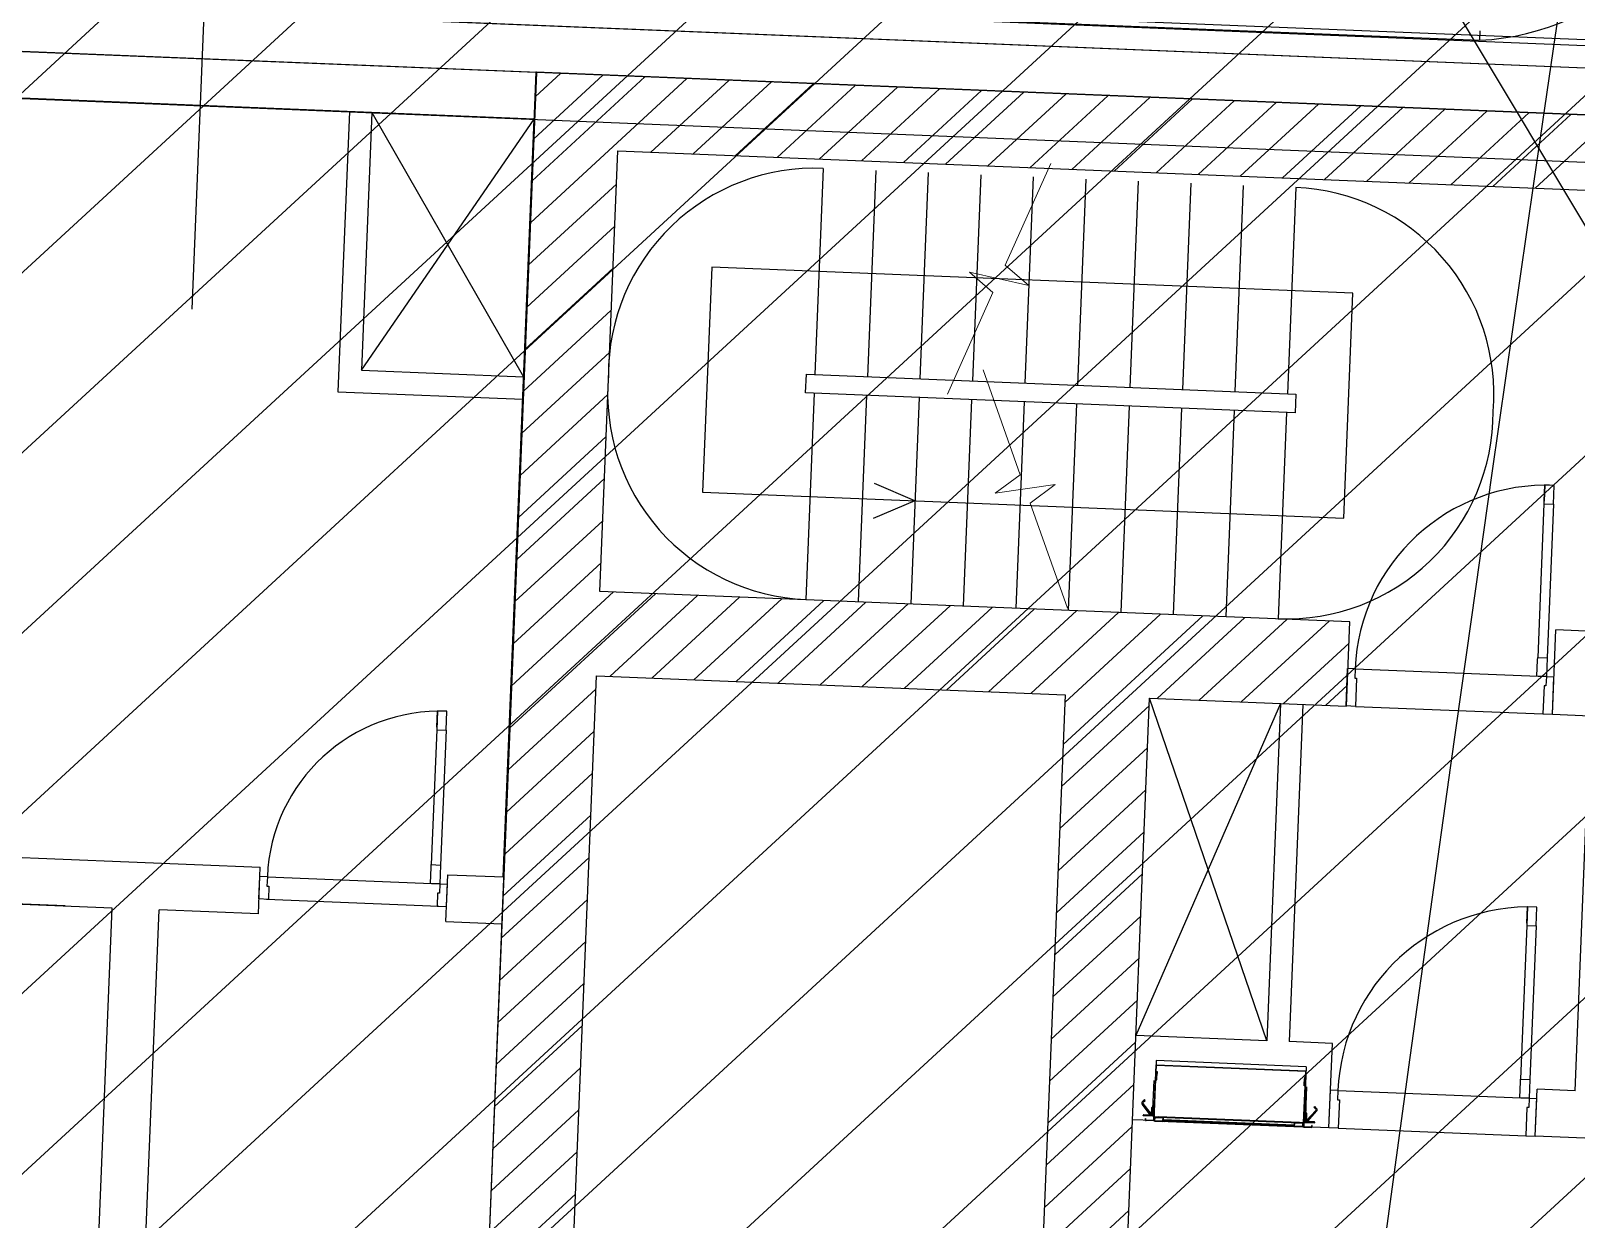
# Model space of a CAD drawing. Extents: x -678889171 to 586587, y -792238163 to 335485.
# Drawn here: x -678772655 to -678764422, y -791964873 to -791958539 of the extents above; entities that cross this region are included whole.
import ezdxf
from ezdxf.enums import TextEntityAlignment as Align

# ---------------------------------------------------------------- set-up
doc = ezdxf.new("R2010")
doc.units = 0
doc.header["$MEASUREMENT"] = 0
for name, color, linetype in [('A-FLOR-PATT', 252, 'Continuous'), ('A-SITE-PATT', 252, 'Continuous'), ('A-WALL', 252, 'Continuous')]:
    doc.layers.add(name, color=color, linetype=linetype)
doc.layers.add('BASEMENT3 LAYOUT$0$HATCH2', color=252, linetype='Continuous', lineweight=15)
doc.layers.add('Ground floor Towers$0$04-Ground Floor$0$CORETYP  XREF$0$A-FLOR-MRKN', color=252, linetype='Continuous', lineweight=20)
doc.styles.add('Ground floor Towers$0$$Bas01-Rname$0$EN-SC', font='swissc.ttf')
doc.styles.add('Ground floor Towers$0$$Bas01-Rname$0$EN-SCL', font='swisscl.ttf')
doc.styles.add('Ground floor Towers$0$04-Ground Floor$0$V2-lower ground$0$LEVEL  FOR LICENSE LOWER GR$0$$LG- LEVEL$0$AR-SR', font='sarb.shx')

# ---------------------------------------------------------------- blocks, each defined once
blk = doc.blocks.new('A$C61C61320')
at = {"layer": 'BASEMENT3 LAYOUT$0$HATCH2'}
h = blk.add_hatch(dxfattribs=at)
h.set_pattern_fill('JIS_WOOD', color=256, scale=1000, style=0)
h.set_pattern_definition([(45, (-845211.5632561638, -471074.8112416068), (-499.9999991609842, 499.9999991609843), [])])
edge = h.paths.add_edge_path()
edge.add_line((-87728.88771757309, -14436.92520058164), (11085.99286301623, -14077.61977391216))
edge.add_line((11085.9928630162, -14077.61977391216), (11086.00013759563, -61296.12011963065))
edge.add_line((11086.00013759569, -61296.12011963065), (-23868.16462742418, -60220.57708285929))
edge.add_line((-23868.16462742421, -60220.57708285929), (-23388.15647815715, -47455.2645226442))
edge.add_arc((-38984.06513334403, -44366.02445463254), 15898.9235792472, 348.7958745272753, 525.9866040010601)
edge.add_line((-54409.82303213701, -40516.12001080933), (-55179.78612954497, -49076.3717473704))
edge.add_line((-55179.78612954495, -49076.3717473704), (-87616.00626249687, -47227.09333388295))
edge.add_line((-87616.00626249681, -47227.09333388295), (-87728.88771757303, -14436.92520058164))
blk = doc.blocks.new('Ground floor Towers$0$04-Ground Floor$0$CORETYP  XREF$0$Cores plan typical.rev1$0$$DD-06-LEVEL  (01)$0$A-STRS-01-2950$0$WATG_BREAKLINE1')
at = {"layer": 'Ground floor Towers$0$04-Ground Floor$0$CORETYP  XREF$0$A-FLOR-MRKN'}
for p, q in [((0.02321191727213545, 0.05802979318033152), (0.1968503937007924, 0.4921259842519703)), ((-0.02321191727212124, -0.05802979318032797), (-0.1253443532695115, 0.0232119172721319)), ((-0.1253443532695115, 0.0232119172721319), (0.1253443532695115, -0.0232119172721319)), ((0.1253443532695115, -0.0232119172721319), (0.02321191727213545, 0.05802979318033152)), ((-0.1968503937007782, -0.4921259842519667), (-0.02321191727212124, -0.05802979318032797))]:
    blk.add_line(p, q, dxfattribs=at)
blk = doc.blocks.new('GR')
at = {"layer": 'A-FLOR-PATT'}
for p, q in [((49525, 196905), (245.3918416806846, 272191.5239476775)), ((23105, 225220), (23105, 268485)), ((106690.0000000001, 226955.0000000001), (-2250.000000000029, 226955)), ((25601.49398108341, 226926.1981372059), (31101.49398108347, 226926.198137206)), ((27201.49398108328, 226930.7994568789, -5.047937143994125e-08), (29901.49398108325, 226930.7994568789, -5.047937143994125e-08)), ((29901.49398108325, 226930.7994568789, -5.047937143994125e-08), (29901.49398108328, 226980.7994568789, -5.047937143994125e-08)), ((55580, 226805), (4670, 226805)), ((54319.33480194781, 226805.3815140488), (11635.9341053524, 226805.8043177102)), ((23105.59195187064, 226806.1981372059), (38466.09453872801, 226806.1981372061)), ((53890, 226555), (4670, 226555)), ((13425.81445307521, 226556.0294176178), (24883.51139609102, 226556.1981372058)), ((24886.09748833731, 226556.1981268652, -6.574195595121094e-08), (24882.80904500146, 226556.1981268634, -6.574195595121094e-08)), ((35336.09748644551, 226554.6647562817), (24883.51140202032, 226556.1981372059)), ((24883.51140202032, 226556.1981372059), (24886.09748806874, 219100.5705418832)), ((35336.09748644769, 226554.6647562817, -6.574195595121094e-08), (24886.09748806944, 226554.6647503249, -6.574195595121094e-08)), ((24886.09748806944, 226554.6647503249, -6.574195595121094e-08), (24886.09748806874, 219100.5705418832, -6.574195595121094e-08)), ((24886.09748806944, 226426.0707459243, -6.574195595121094e-08), (25014.69149254379, 226554.6647503986, -6.574195595121094e-08)), ((24886.09748806944, 226201.5643428976, -6.574195595121094e-08), (25239.19789569848, 226554.6647505267, -6.574195595121094e-08)), ((24886.09748806967, 225977.0579398712, -6.574195595121094e-08), (25463.70429885318, 226554.6647506547, -6.574195595121094e-08)), ((24886.09748806944, 225752.5515368443, -6.574195595121094e-08), (25688.21070200787, 226554.6647507828, -6.574195595121094e-08)), ((25512.7171103179, 226154.6647560662, -6.574195595121094e-08), (25912.7171051621, 226554.6647509104, -6.574195595121094e-08)), ((25737.22351323487, 226154.664755956, -6.574195595121094e-08), (26137.22350831702, 226554.6647510382, -6.574195595121094e-08)), ((25961.72991615138, 226154.6647558459, -6.574195595121094e-08), (26361.72991147195, 226554.6647511665, -6.574195595121094e-08)), ((26186.23631906835, 226154.6647557362, -6.574195595121094e-08), (26586.23631462641, 226554.6647512943, -6.574195595121094e-08)), ((26410.74272198509, 226154.6647556263, -6.574195595121094e-08), (26810.74271778134, 226554.6647514226, -6.574195595121094e-08)), ((26635.24912490183, 226154.6647555165, -6.574195595121094e-08), (27035.24912093603, 226554.6647515506, -6.574195595121094e-08)), ((26859.75552781881, 226154.6647554063, -6.574195595121094e-08), (27259.75552409049, 226554.664751678, -6.574195595121094e-08)), ((27084.26193073532, 226154.6647552962, -6.574195595121094e-08), (27484.26192724542, 226554.6647518063, -6.574195595121094e-08)), ((27308.76833365206, 226154.6647551863, -6.574195595121094e-08), (27708.76833040011, 226554.6647519344, -6.574195595121094e-08)), ((27533.27473656903, 226154.6647550766, -6.574195595121094e-08), (27933.27473355457, 226554.6647520622, -6.574195595121094e-08)), ((27757.78113948577, 226154.6647549667, -6.574195595121094e-08), (28157.7811367095, 226554.6647521905, -6.574195595121094e-08)), ((27982.28754240251, 226154.6647548564, -6.574195595121094e-08), (28382.28753986442, 226554.6647523183, -6.574195595121094e-08)), ((28206.79394531925, 226154.6647547465, -6.574195595121094e-08), (28606.79394301865, 226554.6647524459, -6.574195595121094e-08)), ((28431.30034823576, 226154.6647546364, -6.574195595121094e-08), (28831.30034617358, 226554.6647525742, -6.574195595121094e-08)), ((28655.8067511525, 226154.6647545265, -6.574195595121094e-08), (29055.80674932827, 226554.6647527022, -6.574195595121094e-08)), ((28880.31315406947, 226154.6647544168, -6.574195595121094e-08), (29280.31315248297, 226554.6647528303, -6.574195595121094e-08)), ((29104.81955698645, 226154.6647543067, -6.574195595121094e-08), (29504.81955563789, 226554.6647529581, -6.574195595121094e-08)), ((29329.32595990319, 226154.6647541968, -6.574195595121094e-08), (29729.32595879212, 226554.6647530857, -6.574195595121094e-08)), ((29553.83236281993, 226154.6647540869, -6.574195595121094e-08), (29953.83236194681, 226554.6647532138, -6.574195595121094e-08)), ((29778.3387657369, 226154.6647539772, -6.574195595121094e-08), (30178.33876510174, 226554.664753342, -6.574195595121094e-08)), ((30002.84516865364, 226154.6647538673, -6.574195595121094e-08), (30402.8451682562, 226554.6647534699, -6.574195595121094e-08)), ((30227.35157157038, 226154.664753757, -6.574195595121094e-08), (30627.35157141136, 226554.6647535979, -6.574195595121094e-08)), ((-2249.999999999971, 226305), (106689.9999999999, 226305)), ((24883.51139609102, 226306.1981371787), (14960.93145650823, 226306.0520228586)), ((23898.44587854622, 226306.1981372058), (23898.44587854622, 224811.5220638337)), ((24018.44587854622, 226306.1981372058), (24018.44587854622, 224931.5220638337)), ((24018.44587854622, 224931.5220638337), (24883.51139609102, 226306.1981372058)), ((24018.44587854622, 226306.1981372058), (24883.51139609102, 224931.5220638337)), ((24883.51139609102, 222263.0453973034), (24883.51139609102, 226306.1981371787)), ((25336.09748806944, 223804.6647634286, -6.574195595121094e-08), (25336.09748806944, 226154.6647561522, -6.574195595121094e-08)), ((25336.09748806944, 226154.6647561522, -6.574195595121094e-08), (30636.09748806944, 226154.6647535566, -6.574195595121094e-08)), ((25336.09748806944, 223804.6647656763), (25336.09748806944, 226154.6647561522)), ((25336.09748806944, 226154.6647561522), (30636.09748806944, 226154.6647560826)), ((24886.09748806944, 225528.0451338177, -6.574195595121094e-08), (25336.09748806967, 225978.0451338179, -6.574195595121094e-08)), ((24886.09748806944, 225303.5387307906, -6.574195595121094e-08), (25336.09748806967, 225753.5387307908, -6.574195595121094e-08)), ((24886.09748806944, 225079.032327764, -6.574195595121094e-08), (25336.09748806967, 225529.0323277642, -6.574195595121094e-08)), ((29280.79579583806, 225556.1981255185), (25861.01139609107, 225556.198125519)), ((25861.01139609107, 225556.198125519), (25861.01139609107, 224356.1981275133)), ((29280.79579583809, 224356.198127513), (29280.79579583806, 225556.1981255185)), ((24886.09748806967, 224854.5259247376, -6.574195595121094e-08), (25336.09748806967, 225304.5259247376, -6.574195595121094e-08)), ((24886.09748806921, 224630.0195217105, -6.574195595121094e-08), (25336.09748806967, 225080.0195217109, -6.574195595121094e-08)), ((26388.51139609099, 224906.1981275133), (26388.51139609088, 225006.1981275133)), ((26388.51139609088, 225006.1981275133), (28998.51139609129, 225006.1981275128)), ((28998.51139609129, 225006.1981275128), (28998.51139609094, 224906.1981275127)), ((24018.44587854622, 224931.5220638337), (24883.51139609102, 224931.5220638337)), ((24886.09748806944, 224405.5131186841, -6.574195595121094e-08), (25336.09748806967, 224855.5131186843, -6.574195595121094e-08)), ((28998.51139609094, 224906.1981275127), (26388.51139609099, 224906.1981275133)), ((23898.44587854622, 224811.5220638337), (24883.51139609102, 224811.5220638337)), ((24886.09748806944, 224181.006715657, -6.574195595121094e-08), (25336.09748806944, 224631.006715657, -6.574195595121094e-08)), ((30393.51139609125, 224576.1981327062), (30343.51139609126, 224576.1981327062)), ((30343.51139609126, 224576.1981327062), (30343.51139609126, 224489.1981327062)), ((30343.51139609126, 224489.1981327062), (30343.51139609126, 224576.1981327062)), ((30343.51139609126, 224576.1981327062), (30343.51139609126, 224476.1981327062)), ((30393.51139609125, 224476.1981327062), (30393.51139609125, 224576.1981327062)), ((30343.51139609126, 224476.1981327062), (30393.51139609125, 224476.1981327062)), ((30343.51139609125, 224476.1981327062), (30343.51139609126, 223656.1981327064)), ((30393.51139609123, 224476.1981327062), (30393.51139609125, 223656.1981327064)), ((24886.09748806944, 223956.5003126303, -6.574195595121094e-08), (25336.09748806967, 224406.5003126306, -6.574195595121094e-08)), ((26993.51139609073, 224356.198127513), (26775.42512002651, 224438.8240244922)), ((25861.01139609107, 224356.1981275133), (29280.79579583809, 224356.198127513)), ((26993.51139609073, 224356.1981275131), (26775.42512002637, 224251.8963008529)), ((24886.09748806921, 223731.9939096035, -6.574195595121094e-08), (25336.09748806967, 224181.9939096039, -6.574195595121094e-08)), ((24886.09748806898, 223507.4875065766, -6.574195595121094e-08), (25336.09748806967, 223957.4875065773, -6.574195595121094e-08)), ((24886.09748806921, 223282.9811035502, -6.574195595121094e-08), (25407.78114775824, 223804.6647632392, -6.574195595121094e-08)), ((24886.09748806944, 223058.4747005233, -6.574195595121094e-08), (25632.28755019, 223804.6647626439, -6.574195595121094e-08)), ((29336.09748806941, 223804.6647656763), (25336.09748806944, 223804.6647656763)), ((29336.09748806944, 223804.6647528255, -6.574195595121094e-08), (25336.09748806944, 223804.6647634286, -6.574195595121094e-08)), ((25406.79395400151, 223354.6647634287, -6.574195595121094e-08), (25856.79395262152, 223804.6647620487, -6.574195595121094e-08)), ((25631.30035702814, 223354.6647634287, -6.574195595121094e-08), (26081.30035505327, 223804.6647614539, -6.574195595121094e-08)), ((25855.80676005501, 223354.664763429, -6.574195595121094e-08), (26305.8067574848, 223804.6647608588, -6.574195595121094e-08)), ((26080.31316308188, 223354.6647634292, -6.574195595121094e-08), (26530.31315991632, 223804.6647602636, -6.574195595121094e-08)), ((26304.81956610875, 223354.664763429, -6.574195595121094e-08), (26754.81956234807, 223804.6647596683, -6.574195595121094e-08)), ((26529.32596913539, 223354.664763429, -6.574195595121094e-08), (26979.32596477959, 223804.6647590732, -6.574195595121094e-08)), ((26753.83237216203, 223354.664763429, -6.574195595121094e-08), (27203.83236721111, 223804.6647584781, -6.574195595121094e-08)), ((26978.33877518866, 223354.664763429, -6.574195595121094e-08), (27428.33876964264, 223804.6647578829, -6.574195595121094e-08)), ((27202.84517821553, 223354.6647634292, -6.574195595121094e-08), (27652.84517207416, 223804.6647572878, -6.574195595121094e-08)), ((27427.3515812424, 223354.664763429, -6.574195595121094e-08), (27877.35157450614, 223804.6647566927, -6.574195595121094e-08)), ((27651.85798426904, 223354.664763429, -6.574195595121094e-08), (28101.85797693767, 223804.6647560976, -6.574195595121094e-08)), ((27836.09747298225, 223314.3978491155, -6.574195595121094e-08), (28326.36437936919, 223804.6647555025, -6.574195595121094e-08)), ((27836.09747298225, 223089.8914460889, -6.574195595121094e-08), (28550.87078180094, 223804.6647549076, -6.574195595121094e-08)), ((28325.3771929522, 223354.6647630322, -6.574195595121094e-08), (28775.37718423246, 223804.6647543125, -6.574195595121094e-08)), ((28549.883593712, 223354.6647607649, -6.574195595121094e-08), (28999.88358666422, 223804.6647537171, -6.574195595121094e-08)), ((28774.38999447157, 223354.6647584978, -6.574195595121094e-08), (29224.38998909574, 223804.664753122, -6.574195595121094e-08)), ((29336.09748806944, 223354.6647528255), (29336.09748806941, 223804.6647656763)), ((29336.09748806944, 223354.6647528255, -6.574195595121094e-08), (29336.09748806944, 223804.6647528255, -6.574195595121094e-08)), ((30636.09748803859, 223806.1981301113), (30433.51139609117, 223806.1981299974)), ((30433.51139609117, 223356.1981327065), (30433.51139609117, 223806.1981299974)), ((28998.89639523136, 223354.664756231, -6.574195595121094e-08), (29336.09748806967, 223691.8658490693, -6.574195595121094e-08)), ((30343.51139609126, 223656.1981327064), (30393.51139609125, 223656.1981327064)), ((30343.51139609126, 223643.1981327064), (30343.51139609126, 223656.1981327064)), ((30343.51139609126, 223556.1981327065), (30343.51139609126, 223643.1981327064)), ((30393.51139609125, 223656.1981327064), (30393.51139609125, 223556.1981327065)), ((29333.51139609156, 223356.1981327065), (29333.51139609156, 223556.1981327065)), ((29373.51139609154, 223556.1981327065), (29333.51139609156, 223556.1981327065)), ((29373.51139609154, 223556.1981327065), (29373.51139609154, 223506.1981327065)), ((29373.51139609154, 223556.1981327065), (30393.51139609125, 223556.1981327065)), ((30393.51139609125, 223556.1981327065), (30343.51139609126, 223556.1981327065)), ((30393.51139609124, 223556.1981327065), (30393.51139609124, 223506.1981327065)), ((30393.51139609124, 223556.1981327065), (30433.51139609123, 223556.1981327065)), ((30433.51139609123, 223356.1981327065), (30433.51139609123, 223556.1981327065)), ((29223.4027959907, 223354.6647539637, -6.574195595121094e-08), (29336.09748806967, 223467.3594460427, -6.574195595121094e-08)), ((29373.51139609154, 223506.1981327065), (29383.51139609154, 223506.1981327065)), ((29383.51139609154, 223506.1981327065), (29383.51139609154, 223356.1981327065)), ((30383.51139609124, 223506.1981327065), (30383.51139609124, 223356.1981327065)), ((30393.51139609124, 223506.1981327065), (30383.51139609124, 223506.1981327065)), ((25336.09748806874, 219100.5705418832, -6.574195595121094e-08), (25336.09748806834, 223354.6647634286, -6.574195595121094e-08)), ((25336.09748806834, 223354.6647634286, -6.574195595121094e-08), (27836.09747298219, 223354.6647634286, -6.574195595121094e-08)), ((25336.09748806874, 219102.1039220956), (25336.09748806874, 223354.6647634286)), ((25336.09748806874, 223354.6647634286), (27836.09747298219, 223354.6647634286)), ((27836.09747298219, 223354.6647634286, -6.574195595121094e-08), (27836.09747298225, 219100.5705455415, -6.574195595121094e-08)), ((27836.09747298219, 223354.6647634286), (27836.09747298219, 219100.5705455415)), ((27836.09747298225, 222865.3850430623, -6.574195595121094e-08), (28286.09747298248, 223315.3850430625, -6.574195595121094e-08)), ((28286.09747298219, 219100.5705455415, -6.574195595121094e-08), (28286.09747298219, 223354.6647634286, -6.574195595121094e-08)), ((28286.09747298219, 223354.6647634286, -6.574195595121094e-08), (29336.09748806944, 223354.6647528255, -6.574195595121094e-08)), ((28983.51138100392, 221556.1981327067), (28286.09747298216, 223354.6647563861)), ((28983.5113716868, 223354.664756386), (28286.09747298216, 221556.1981327067, -6.574195595121094e-08)), ((28286.09747298219, 219100.5705455415), (28286.09747025121, 223354.6647634286)), ((28286.09747025121, 223354.6647634286), (29336.09748806944, 223354.6647528255)), ((28983.5113716868, 223354.664756386), (28983.5113809415, 221556.1981327067)), ((29103.51137168679, 223354.6647690039), (29103.51138094149, 221556.1981327067)), ((29383.51139609154, 223356.1981327065), (29333.51139609156, 223356.1981327065)), ((29383.51139609154, 223356.1981327065), (30383.51139609124, 223356.1981327065)), ((30383.51139609124, 223356.1981327065), (30433.51139609123, 223356.1981327065)), ((30433.51139609117, 223356.1981327065), (30636.09748803268, 223356.1981327065)), ((30636.09748803268, 221356.1981327069, -6.574195595120858e-08), (30636.09748803268, 223356.1981327065, -6.574195595121027e-08)), ((24886.09748806921, 222833.9682974964, -6.574195595121094e-08), (25336.09748806851, 223283.9682974957, -6.574195595121094e-08)), ((24547.48644713128, 223133.0453973031), (24497.4864471313, 223133.0453973031)), ((24497.4864471313, 223133.0453973031), (24497.4864471313, 223046.0453973031)), ((24497.4864471313, 223046.0453973031), (24497.4864471313, 223133.0453973031)), ((24497.4864471313, 223133.0453973031), (24497.4864471313, 223033.0453973031)), ((24547.48644713128, 223033.0453973031), (24547.48644713128, 223133.0453973031)), ((24886.09748806921, 222609.4618944698, -6.574195595121094e-08), (25336.09748806851, 223059.4618944691, -6.574195595121094e-08)), ((27836.09747298248, 222640.8786400354, -6.574195595121094e-08), (28286.09747298248, 223090.8786400354, -6.574195595121094e-08)), ((24497.4864471313, 223033.0453973031), (24547.48644713128, 223033.0453973031)), ((24497.48644713129, 223033.0453973031), (24497.4864471313, 222313.0453973033)), ((24547.48644713127, 223033.0453973031), (24547.48644713128, 222313.0453973033)), ((24886.09748806898, 222384.9554914429, -6.574195595121094e-08), (25336.09748806851, 222834.9554914425, -6.574195595121094e-08)), ((27836.09747298248, 222416.3722370088, -6.574195595121094e-08), (28286.09747298248, 222866.3722370088, -6.574195595121094e-08)), ((27836.09747298225, 222191.8658339819, -6.574195595121094e-08), (28286.09747298248, 222641.8658339821, -6.574195595121094e-08)), ((24886.09748806921, 222160.4490884165, -6.574195595121094e-08), (25336.09748806851, 222610.4490884158, -6.574195595121094e-08)), ((24886.09748806944, 221935.9426853897, -6.574195595121094e-08), (25336.09748806851, 222385.9426853887, -6.574195595121094e-08)), ((27836.09747298225, 221967.3594309553, -6.574195595121094e-08), (28286.09747298248, 222417.3594309555, -6.574195595121094e-08)), ((24497.4864471313, 222313.0453973033), (24547.48644713128, 222313.0453973033)), ((24497.4864471313, 222300.0453973033), (24497.4864471313, 222313.0453973033)), ((24547.48644713128, 222313.0453973033), (24547.48644713128, 222213.0453973034)), ((30393.51139609118, 222326.1981327065), (30343.5113960912, 222326.1981327065)), ((30343.5113960912, 222326.1981327065), (30343.5113960912, 222239.1981327065)), ((30343.5113960912, 222239.1981327065), (30343.5113960912, 222326.1981327065)), ((30343.5113960912, 222326.1981327065), (30343.5113960912, 222226.1981327065)), ((30393.51139609118, 222226.1981327065), (30393.51139609118, 222326.1981327065)), ((20238.76810413273, 222263.0453973038), (23587.48644713128, 222263.0453973035)), ((23587.48644713126, 222013.0453973035), (23587.48644713128, 222263.0453973035)), ((24497.4864471313, 222213.0453973034), (24497.4864471313, 222300.0453973033)), ((24587.48644713128, 222263.0453973034), (24886.09748806901, 222263.0453973034)), ((24587.48644713126, 222013.0453973034), (24587.48644713128, 222263.0453973034)), ((30343.5113960912, 222226.1981327065), (30393.51139609118, 222226.1981327065)), ((30343.51139609119, 222226.1981327065), (30343.5113960912, 221406.1981327067)), ((30393.51139609117, 222226.1981327065), (30393.51139609118, 221406.1981327067)), ((23587.4864471316, 222093.0453973035), (23587.48644713159, 222213.0453973034)), ((23627.48644713158, 222213.0453973034), (23587.48644713159, 222213.0453973034)), ((23627.48644713158, 222213.0453973034), (23627.48644713158, 222163.0453973034)), ((23627.48644713158, 222213.0453973034), (24547.48644713128, 222213.0453973034)), ((23627.48644713158, 222163.0453973034), (23637.48644713157, 222163.0453973034)), ((23637.48644713157, 222163.0453973034), (23637.48644713158, 222093.0453973035)), ((24547.48644713128, 222213.0453973034), (24497.4864471313, 222213.0453973034)), ((24537.48644713128, 222163.0453973034), (24537.48644713128, 222093.0453973035)), ((24547.48644713128, 222163.0453973034), (24537.48644713128, 222163.0453973034)), ((24547.48644713128, 222213.0453973034), (24547.48644713128, 222163.0453973034)), ((24547.48644713128, 222213.0453973034), (24587.48644713126, 222213.0453973034)), ((24587.48644713127, 222093.0453973035), (24587.48644713126, 222213.0453973034)), ((24886.09748806921, 221711.4362823628, -6.574195595121094e-08), (25336.09748806874, 222161.4362823623, -6.574195595121094e-08)), ((27836.09747298225, 221742.8530279286, -6.574195595121094e-08), (28286.09747298225, 222192.8530279286, -6.574195595121094e-08)), ((23637.48644713158, 222093.0453973035), (23587.4864471316, 222093.0453973035)), ((23627.48644713158, 222093.0453973034), (24547.48644713128, 222093.0453973034)), ((24537.48644713128, 222093.0453973035), (24587.48644713127, 222093.0453973035)), ((22808.69392590704, 222013.0453973036), (20238.76810413273, 222013.0453973038)), ((22557.16024433612, 222014.8268054658), (20357.68652697979, 222007.6724774828)), ((22808.69392590704, 215582.4617457017), (22808.69392590704, 222013.0453973036)), ((22808.69392590704, 222013.0453973036), (22808.69392590704, 222013.0453973036)), ((23587.48644713126, 222013.0453973035), (23058.69392590704, 222013.0453973035)), ((23058.69392590704, 215582.4617457017), (23058.69392590704, 222012.84844524)), ((24587.48644713126, 222013.0453973034), (24886.09748806899, 222013.0453973034)), ((24886.09748806921, 221486.9298793362, -6.574195595121094e-08), (25336.09748806874, 221936.9298793357, -6.574195595121094e-08)), ((27836.09747298248, 221518.3466249018, -6.574195595121094e-08), (28286.09747298248, 221968.3466249018, -6.574195595121094e-08)), ((27836.09747298248, 221293.8402218751, -6.574195595121094e-08), (28286.09747298248, 221743.8402218751, -6.574195595121094e-08)), ((24886.09748806898, 221262.4234763093, -6.574195595121094e-08), (25336.09748806874, 221712.423476309, -6.574195595121094e-08)), ((24886.09748806921, 221037.9170732829, -6.574195595121094e-08), (25336.09748806851, 221487.9170732822, -6.574195595121094e-08)), ((27836.09747298248, 221069.3338188485, -6.574195595121094e-08), (28286.09747298248, 221519.3338188485, -6.574195595121094e-08)), ((28983.5113809415, 221556.1981327067), (28286.09748223687, 221556.1981327067)), ((29333.51139609117, 221556.1981327067), (29103.5113809415, 221556.1981327067)), ((29333.51139609117, 221106.1981327067), (29333.51139609117, 221556.1981327067)), ((29199.54353383135, 221426.1981327068), (28399.54353383135, 221426.1981327068)), ((28399.54353383135, 221426.1981327068), (28399.54353383135, 221106.1981327068)), ((28399.54353383138, 221106.1981327067, -2.392540749646681e-08), (28399.54353383138, 221404.1981327067, -2.382265245935918e-08)), ((28399.54353383138, 221404.1981327067, -2.382265245935918e-08), (29199.54353383138, 221404.1981327067, -2.382265245935797e-08)), ((28401.54353383138, 221402.1981327067, -2.382334209048071e-08), (29197.54353383138, 221402.1981327067, -2.38233420904795e-08)), ((28401.54353383138, 221127.3519254423, -2.39181133395624e-08), (28401.54353383138, 221402.1981327067, -2.382334209048071e-08)), ((29197.54353383138, 221127.3519254423, -2.39181133395612e-08), (29197.54353383138, 221402.1981327067, -2.38233420904795e-08)), ((29199.54353383135, 221426.1981327068), (29199.54353383135, 221106.1981442657)), ((29199.54353383138, 221106.1981327067, -2.392540749646561e-08), (29199.54353383138, 221404.1981327067, -2.382265245935797e-08)), ((30343.5113960912, 221406.1981327067), (30393.51139609118, 221406.1981327067)), ((30343.5113960912, 221393.1981327067), (30343.5113960912, 221406.1981327067)), ((30393.51139609118, 221406.1981327067), (30393.51139609118, 221306.1981327068)), ((28392.02775104915, 221129.1981327067, -2.391747673856926e-08), (28392.02775104915, 221319.1981327067, -2.385196178202412e-08)), ((28392.02775104915, 221129.1981327067, -2.391747673856926e-08), (28392.02775104915, 221319.1981327067, -2.385196178202412e-08)), ((28401.54353383138, 221368.3964194281, -2.383499744719966e-08), (28406.54172395005, 221368.3964194281, -2.383499744719965e-08)), ((28406.54172395005, 221358.3121876816, -2.38384746472242e-08), (28401.54353383138, 221358.3121876816, -2.383847464722421e-08)), ((28406.54172395005, 221334.1791720487, -2.384679608654258e-08), (28401.54353383138, 221334.1791720487, -2.384679608654258e-08)), ((28401.54353383138, 221324.0949403022, -2.385027328656713e-08), (28406.54172395005, 221324.0949403022, -2.385027328656712e-08)), ((28406.54172395005, 221368.3964194281, -2.383499744719965e-08), (28406.54172395005, 221358.3121876816, -2.38384746472242e-08)), ((28406.54172395005, 221324.0949403022, -2.385027328656712e-08), (28406.54172395005, 221334.1791720487, -2.384679608654258e-08)), ((28406.54548630963, 221331.2456798652, -2.384780760029484e-08), (28406.54548630963, 221361.2456798652, -2.383746313347193e-08)), ((29192.54158135313, 221331.2456798652, -2.384780760029366e-08), (29192.54158135313, 221361.2456798652, -2.383746313347074e-08)), ((29192.54534371273, 221368.3964194281, -2.383499744719847e-08), (29192.54534371273, 221358.3121876816, -2.383847464722301e-08)), ((29197.54353383138, 221368.3964194281, -2.383499744719846e-08), (29192.54534371273, 221368.3964194281, -2.383499744719847e-08)), ((29192.54534371273, 221358.3121876816, -2.383847464722301e-08), (29197.54353383138, 221358.3121876816, -2.383847464722301e-08)), ((29192.54534371273, 221324.0949403022, -2.385027328656593e-08), (29192.54534371273, 221334.1791720487, -2.384679608654139e-08)), ((29192.54534371273, 221334.1791720487, -2.384679608654139e-08), (29197.54353383138, 221334.1791720487, -2.384679608654138e-08)), ((29197.54353383138, 221324.0949403022, -2.385027328656593e-08), (29192.54534371273, 221324.0949403022, -2.385027328656593e-08)), ((29207.05931661361, 221129.1981327067, -2.391747673856802e-08), (29207.05931661361, 221319.1981327067, -2.385196178202289e-08)), ((29207.05931661361, 221179.1981327067, -2.390023596052983e-08), (29207.05931661361, 221319.1981327067, -2.385196178202289e-08)), ((29207.05931661361, 221129.1981327067, -2.391747673856802e-08), (29207.05931661361, 221319.1981327067, -2.385196178202289e-08)), ((30343.5113960912, 221306.1981327068), (30343.5113960912, 221393.1981327067)), ((30636.09748803268, 221356.1981327069), (30433.51139609113, 221356.1981327068)), ((30433.51139609117, 221106.1981327069), (30433.51139609117, 221356.1981327068)), ((24886.09748806921, 220813.4106702558, -6.574195595121094e-08), (25336.09748806898, 221263.4106702555, -6.574195595121094e-08)), ((27836.09747298225, 220844.8274158216, -6.574195595121094e-08), (28286.09747298248, 221294.8274158218, -6.574195595121094e-08)), ((29333.5113960915, 221106.1981327068), (29333.51139609149, 221306.1981327068)), ((29373.51139609148, 221306.1981327068), (29333.51139609149, 221306.1981327068)), ((29373.51139609148, 221306.1981327068), (29373.51139609148, 221256.1981327068)), ((29373.51139609148, 221306.1981327068), (30393.51139609118, 221306.1981327068)), ((29373.51139609148, 221256.1981327068), (29383.51139609148, 221256.1981327068)), ((29383.51139609148, 221256.1981327068), (29383.51139609148, 221106.1981327068)), ((30393.51139609118, 221306.1981327068), (30343.5113960912, 221306.1981327068)), ((30383.51139609118, 221256.1981327068), (30383.51139609118, 221106.1981327068)), ((30393.51139609118, 221256.1981327068), (30383.51139609118, 221256.1981327068)), ((30393.51139609118, 221306.1981327068), (30393.51139609118, 221256.1981327068)), ((30393.51139609118, 221306.1981327068), (30433.51139609117, 221306.1981327068)), ((30433.51139609117, 221106.1981327068), (30433.51139609117, 221306.1981327068)), ((28381.3983535597, 221135.3070058959, -2.39153703040349e-08), (28334.63434915557, 221191.3488388147, -2.389604620799086e-08)), ((28335.4339834099, 221206.3044009843, -2.389088929743482e-08), (28346.00452400681, 221216.5249803809, -2.388736508261882e-08)), ((28386.00515444341, 221139.1511424203, -2.39140447859436e-08), (28339.24115003929, 221195.1929753391, -2.389472068989955e-08)), ((28339.60462015489, 221201.9909581434, -2.389237663964681e-08), (28349.85897446968, 221211.9058193063, -2.3888957841235e-08)), ((28349.85897446968, 221211.9058193063, -2.3888957841235e-08), (28346.00452400681, 221216.5249803809, -2.388736508261882e-08)), ((28386.02775104915, 221135.1981327067, -2.391540784520468e-08), (28386.02775104915, 221175.1981327067, -2.390161522277413e-08)), ((28392.02775104915, 221179.1981327067, -2.390023596053107e-08), (28390.02775104915, 221179.1981327067, -2.390023596053107e-08)), ((28392.02775104915, 221129.1981327067, -2.391747673856926e-08), (28392.02775104915, 221179.1981327067, -2.390023596053107e-08)), ((28398.74353383139, 221209.1981327067, -2.388989149370813e-08), (28392.74353383139, 221209.1981327067, -2.388989149370814e-08)), ((28392.74353383139, 221209.1981327067, -2.388989149370814e-08), (28392.74353383139, 221129.1981327067, -2.391747673856925e-08)), ((28398.74353383139, 221209.1981327067, -2.388989149370813e-08), (28398.74353383139, 221129.1981327067, -2.391747673856924e-08)), ((29200.34353383138, 221209.1981327067, -2.388989149370692e-08), (29200.34353383138, 221129.1981327067, -2.391747673856803e-08)), ((29200.34353383138, 221209.1981327067, -2.388989149370692e-08), (29206.34353383138, 221209.1981327067, -2.388989149370691e-08)), ((29206.34353383138, 221209.1981327067, -2.388989149370691e-08), (29206.34353383138, 221129.1981327067, -2.391747673856802e-08)), ((29207.05931661361, 221129.1981327067, -2.391747673856802e-08), (29207.05931661361, 221179.1981327067, -2.390023596052983e-08)), ((29207.05931661361, 221179.1981327067, -2.390023596052983e-08), (29209.05931661361, 221179.1981327067, -2.390023596052983e-08)), ((29207.05931661361, 221169.1981327067, -2.390368411613747e-08), (29207.05931661361, 221129.1981327067, -2.391747673856802e-08)), ((29213.05931661361, 221135.1981327067, -2.391540784520343e-08), (29213.05931661361, 221175.1981327067, -2.390161522277288e-08)), ((29213.08191321937, 221139.1511424203, -2.391404478594235e-08), (29259.84591762349, 221195.1929753391, -2.389472068989816e-08)), ((29217.68871410307, 221135.3070058959, -2.391537030403364e-08), (29264.45271850719, 221191.3488388147, -2.389604620798945e-08)), ((29249.2280931931, 221211.9058193063, -2.388895784123364e-08), (29253.08254365596, 221216.5249803809, -2.388736508261745e-08)), ((29259.48244750789, 221201.9909581434, -2.389237663964542e-08), (29249.2280931931, 221211.9058193063, -2.388895784123364e-08)), ((29263.65308425287, 221206.3044009843, -2.389088929743342e-08), (29253.08254365596, 221216.5249803809, -2.388736508261745e-08)), ((27836.09747298225, 220620.321012795, -6.574195595121094e-08), (28286.09747298225, 221070.321012795, -6.574195595121094e-08)), ((28399.54353383135, 221106.1981327067), (28283.51138325715, 221106.1981327067)), ((28342.02775104915, 221129.1981327067, -2.391747673856933e-08), (28342.02775104915, 221131.1981327067, -2.39167871074478e-08)), ((28392.02775104915, 221129.1981327067, -2.391747673856926e-08), (28342.02775104915, 221129.1981327067, -2.391747673856933e-08)), ((28386.02775104915, 221135.1981327067, -2.391540784520468e-08), (28346.02775104915, 221135.1981327067, -2.391540784520474e-08)), ((28354.54353383138, 221114.7213941868, -2.392246854328009e-08), (28356.54353383138, 221114.7213941868, -2.392246854328009e-08)), ((28354.54353383138, 221109.1981327067, -2.392437304978459e-08), (28354.54353383138, 221114.7213941868, -2.392246854328009e-08)), ((28356.54353383138, 221109.1981327067, -2.392437304978459e-08), (28356.54353383138, 221114.7213941868, -2.392246854328009e-08)), ((28399.54353383138, 221106.1981327067, -2.392540749646681e-08), (28359.54353383138, 221106.1981327067, -2.392540749646688e-08)), ((28399.54353383138, 221104.1981327067, -2.392609712758834e-08), (28359.54353383138, 221104.1981327067, -2.39260971275884e-08)), ((28381.3983535597, 221135.3070058959, -2.39153703040349e-08), (28386.00515444341, 221139.1511424203, -2.39140447859436e-08)), ((28398.74353383139, 221129.1981327067, -2.391747673856924e-08), (28392.74353383139, 221129.1981327067, -2.391747673856925e-08)), ((28401.54353383138, 221127.3519254423, -2.39181133395624e-08), (28423.35791459193, 221127.3519254423, -2.391811333956237e-08)), ((28401.54353383138, 221106.1981327067, -2.392540749646681e-08), (28401.54353383138, 221125.3519254423, -2.391880297068393e-08)), ((28401.54353383138, 221125.3519254423, -2.391880297068393e-08), (28423.35791459193, 221125.3519254423, -2.391880297068389e-08)), ((28401.54353383138, 221104.1981327067, -2.392609712758834e-08), (28457.53691654549, 221104.1981327067, -2.392609712758825e-08)), ((28403.35791459193, 221106.1981327067, -2.392540749646681e-08), (28403.35791459193, 221122.1981327067, -2.391989044749459e-08)), ((28405.35791459193, 221124.1981327067, -2.391920081637306e-08), (28448.35791459193, 221124.1981327067, -2.391920081637299e-08)), ((28405.35791459193, 221106.1981327067, -2.392540749646681e-08), (28405.35791459193, 221122.1981327067, -2.391989044749458e-08)), ((28405.35791459193, 221122.1981327067, -2.391989044749458e-08), (28448.35791459193, 221122.1981327067, -2.391989044749452e-08)), ((28405.35791459193, 221106.1981327067, -2.392540749646681e-08), (28448.35791459193, 221106.1981327067, -2.392540749646674e-08)), ((28405.35791459193, 221104.1981327067, -2.392609712758833e-08), (28448.35791459193, 221104.1981327067, -2.392609712758827e-08)), ((28423.35791459193, 221125.3519254423, -2.391880297068389e-08), (28423.35791459193, 221127.3519254423, -2.391811333956237e-08)), ((29175.72915307084, 221127.3519254423, -2.391811333956123e-08), (28423.35791459193, 221127.3519254423, -2.391811333956237e-08)), ((29175.72915307084, 221124.1981327067, -2.391920081637189e-08), (28423.35791459193, 221124.1981327067, -2.391920081637303e-08)), ((28432.02775104915, 221104.1981327067, -2.392609712758829e-08), (29147.05931661361, 221104.1981327067, -2.392609712758721e-08)), ((28448.35791459193, 221106.1981327067, -2.392540749646674e-08), (28448.35791459193, 221122.1981327067, -2.391989044749452e-08)), ((28450.35791459193, 221106.1981327067, -2.392540749646674e-08), (28450.35791459193, 221122.1981327067, -2.391989044749452e-08)), ((28450.35791459193, 221114.1981327067, -2.392264897198063e-08), (29147.05931661361, 221114.1981327067, -2.392264897197957e-08)), ((28450.35791459193, 221112.1981327067, -2.392333860310216e-08), (29147.05931661361, 221112.1981327067, -2.39233386031011e-08)), ((28450.35791459193, 221111.1981327067, -2.392368341866292e-08), (29147.05931661361, 221111.1981327067, -2.392368341866186e-08)), ((28450.35791459193, 221109.1981327067, -2.392437304978445e-08), (29147.05931661361, 221109.1981327067, -2.392437304978339e-08)), ((29167.05931661361, 221104.1981327067, -2.392609712758718e-08), (28450.35791459193, 221104.1981327067, -2.392609712758826e-08)), ((29197.54353383138, 221104.1981327067, -2.392609712758714e-08), (29141.55015111727, 221104.1981327067, -2.392609712758722e-08)), ((29148.72915307084, 221106.1981327067, -2.392540749646568e-08), (29148.72915307084, 221122.1981327067, -2.391989044749346e-08)), ((29193.72915307084, 221124.1981327067, -2.391920081637186e-08), (29150.72915307084, 221124.1981327067, -2.391920081637193e-08)), ((29193.72915307084, 221122.1981327067, -2.391989044749339e-08), (29150.72915307084, 221122.1981327067, -2.391989044749346e-08)), ((29150.72915307084, 221106.1981327067, -2.392540749646568e-08), (29150.72915307084, 221122.1981327067, -2.391989044749346e-08)), ((29193.72915307084, 221106.1981327067, -2.392540749646561e-08), (29150.72915307084, 221106.1981327067, -2.392540749646568e-08)), ((29193.72915307084, 221104.1981327067, -2.392609712758714e-08), (29150.72915307084, 221104.1981327067, -2.392609712758721e-08)), ((29175.72915307084, 221125.3519254423, -2.391880297068276e-08), (29175.72915307084, 221127.3519254423, -2.391811333956123e-08)), ((29197.54353383138, 221127.3519254423, -2.39181133395612e-08), (29175.72915307084, 221127.3519254423, -2.391811333956123e-08)), ((29197.54353383138, 221125.3519254423, -2.391880297068272e-08), (29175.72915307084, 221125.3519254423, -2.391880297068276e-08)), ((29193.72915307084, 221106.1981327067, -2.392540749646561e-08), (29193.72915307084, 221122.1981327067, -2.391989044749339e-08)), ((29195.72915307084, 221106.1981327067, -2.392540749646561e-08), (29195.72915307084, 221122.1981327067, -2.391989044749339e-08)), ((29197.54353383138, 221106.1981327067, -2.392540749646561e-08), (29197.54353383138, 221125.3519254423, -2.391880297068272e-08)), ((29333.51139609117, 221106.1981327067), (29199.54353383135, 221106.1981327067)), ((29199.54353383138, 221106.1981327067, -2.392540749646561e-08), (29239.54353383138, 221106.1981327067, -2.392540749646554e-08)), ((29199.54353383138, 221104.1981327067, -2.392609712758713e-08), (29239.54353383138, 221104.1981327067, -2.392609712758707e-08)), ((29200.34353383138, 221129.1981327067, -2.391747673856803e-08), (29206.34353383138, 221129.1981327067, -2.391747673856802e-08)), ((29207.05931661361, 221129.1981327067, -2.391747673856802e-08), (29257.05931661361, 221129.1981327067, -2.391747673856795e-08)), ((29213.05931661361, 221135.1981327067, -2.391540784520343e-08), (29253.05931661361, 221135.1981327067, -2.391540784520337e-08)), ((29217.68871410307, 221135.3070058959, -2.391537030403364e-08), (29213.08191321937, 221139.1511424203, -2.391404478594235e-08)), ((29242.54353383138, 221109.1981327067, -2.392437304978325e-08), (29242.54353383138, 221114.7213941868, -2.392246854327875e-08)), ((29244.54353383138, 221114.7213941868, -2.392246854327875e-08), (29242.54353383138, 221114.7213941868, -2.392246854327875e-08)), ((29244.54353383138, 221109.1981327067, -2.392437304978325e-08), (29244.54353383138, 221114.7213941868, -2.392246854327875e-08)), ((29257.05931661361, 221129.1981327067, -2.391747673856794e-08), (29257.05931661361, 221131.1981327067, -2.391678710744642e-08)), ((29383.51139609148, 221106.1981327068), (29333.5113960915, 221106.1981327068)), ((29383.51139609148, 221106.1981327068), (30383.51139609118, 221106.1981327068)), ((30383.51139609118, 221106.1981327068), (30433.51139609117, 221106.1981327068)), ((30883.51139609117, 221106.1981327069), (30433.51139609117, 221106.1981327069)), ((24886.09748806921, 220588.9042672291, -6.574195595121094e-08), (25336.09748806874, 221038.9042672287, -6.574195595121094e-08)), ((27836.09747298248, 220395.8146097681, -6.574195595121094e-08), (28286.09747298248, 220845.8146097681, -6.574195595121094e-08)), ((24886.09748806921, 220364.3978642025, -6.574195595121094e-08), (25336.09748806874, 220814.397864202, -6.574195595121094e-08)), ((24886.09748806898, 220139.8914611756, -6.574195595121094e-08), (25336.09748806874, 220589.8914611754, -6.574195595121094e-08)), ((27836.09747298248, 220171.3082067415, -6.574195595121094e-08), (28286.09747298248, 220621.3082067415, -6.574195595121094e-08))]:
    blk.add_line(p, q, dxfattribs=at)
at = {"layer": 'A-FLOR-PATT', "ltscale": 100}
for p, q in [((26433.51139609105, 226106.1981235247), (26433.51139609091, 225006.1981275133)), ((26713.51139609146, 226106.1981238411), (26713.51139609129, 225006.1981275133)), ((26993.51139609117, 226106.1981241574), (26993.51139609082, 225006.1981275132)), ((27273.51139609117, 226106.1981244737), (27273.51139609091, 225006.1981275131)), ((27553.51139609126, 226106.1981247901), (27553.51139609082, 225006.1981275131)), ((27833.51139609091, 226106.1981251065), (27833.51139609091, 225006.1981275131)), ((28113.51139609111, 226106.1981254229), (28113.51139609085, 225006.198127513)), ((28393.51139609114, 226106.1981257393), (28393.51139609091, 225006.1981275129)), ((28673.51139609108, 226106.1981260555), (28673.51139609097, 225006.1981275128)), ((28953.51139609114, 226106.1981263719), (28953.51139609082, 225006.1981275128)), ((26433.51139609094, 224906.1981275134), (26433.51139609079, 223806.1981275132)), ((26713.51139609152, 224906.1981275132), (26713.51139609097, 223806.1981275132)), ((26993.51139609114, 224906.1981275132), (26993.51139609088, 223806.1981275131)), ((27273.51139609111, 224906.1981275131), (27273.51139609085, 223806.1981275129)), ((27553.51139609099, 224906.1981275131), (27553.51139609094, 223806.1981275131)), ((27833.51139609117, 224906.198127513), (27833.51139609099, 223806.1981275127)), ((28113.51139609114, 224906.1981275129), (28113.51139609094, 223806.1981275132)), ((28393.51139609111, 224906.1981275129), (28393.51139609082, 223806.1981275132)), ((28673.51139609102, 224906.1981275128), (28673.51139609088, 223806.1981275132)), ((28953.51139609131, 224906.1981275127), (28953.51139609082, 223806.1981275127))]:
    blk.add_line(p, q, dxfattribs=at)
at = {"layer": 'A-FLOR-PATT'}
for centre, radius, start, end in [((632160.654919429, 163506.251165366), 618245.8226879981, 171.0764646735087, 189.9103746877842), ((632160.654919429, 163506.251165366), 613595.8226879981, 171.0737824436527, 189.9862451256833), ((632160.654919429, 163506.251165366), 605195.8226879981, 171.0737824436527, 190.1263033448895), ((632160.6549194276, 163506.2511653661), 599695.8226879967, 171.0616030214717, 190.2201678661017), ((632160.6549194327, 163506.2511653659), 599145.8226880017, 171.0631954506245, 190.2296506374575), ((29786.25005837075, 228242.9989110127), 1317.250382103305, 275.0191239639329, 84.98087603617373), ((26433.51139609102, 225006.1981327063), 1100, 90, 182.605251225914), ((28953.51139609114, 225006.1981327063), 1100, 357.3947487740858, 90), ((26433.51139620424, 224906.198136695), 1100, 177.3947489043216, 270.0004551997582), ((28953.51139597793, 224906.198136695), 1100, 269.9995448002418, 2.605251095678427), ((30393.51139609125, 223556.1981327065), 1019.999999999704, 90, 180), ((24547.48644713128, 222213.0453973034), 919.9999999997044, 90, 180), ((30393.51139609118, 221306.1981327068), 1019.999999999704, 90, 180), ((28343.08015077571, 221198.3964224427, -2.389361609149013e-08), 11, 134.0356745373763, 219.843247095526), ((28343.08015077571, 221198.3964224427, -2.389361609149013e-08), 5, 134.0356745373763, 219.843247095526), ((28390.02775104915, 221175.1981327067, -2.390161522277412e-08), 4, 90, 180), ((29209.05931661361, 221175.1981327067, -2.390161522277289e-08), 4, 0, 90), ((29256.00691688707, 221198.3964224427, -2.389361609148875e-08), 5, 320.156752904474, 45.96432546262375), ((29256.00691688707, 221198.3964224427, -2.389361609148875e-08), 11, 320.156752904474, 45.96432546262375), ((28346.02775104915, 221131.1981327067, -2.391678710744779e-08), 4, 90, 180), ((28359.54353383138, 221109.1981327067, -2.392437304978458e-08), 5, 180, 270), ((28359.54353383138, 221109.1981327067, -2.392437304978458e-08), 3, 180, 270), ((28385.69365316473, 221136.9509455854, -2.391480344804903e-08), 11.22553201465472, 152.6494362159619, 188.9832198052781), ((28385.69365316473, 221136.9509455854, -2.391480344804903e-08), 11.22553201465472, 88.29449278029297, 121.3970477820511), ((28399.54353383138, 221106.1981327067, -2.392540749646681e-08), 2, 270, 0), ((28405.35791459193, 221122.1981327067, -2.391989044749458e-08), 2, 90, 180), ((28405.35791459193, 221106.1981327067, -2.392540749646681e-08), 2, 180, 270), ((28448.35791459193, 221122.1981327067, -2.391989044749452e-08), 2, 0, 90), ((28448.35791459193, 221106.1981327067, -2.392540749646674e-08), 2, 270, 0), ((29150.72915307084, 221122.1981327067, -2.391989044749346e-08), 2, 90, 180), ((29150.72915307084, 221106.1981327067, -2.392540749646568e-08), 2, 180, 270), ((29193.72915307084, 221122.1981327067, -2.391989044749339e-08), 2, 0, 90), ((29193.72915307084, 221106.1981327067, -2.392540749646561e-08), 2, 270, 0), ((29199.54353383138, 221106.1981327067, -2.392540749646561e-08), 2, 180, 270), ((29213.39341449804, 221136.9509455854, -2.391480344804778e-08), 11.22553201465472, 58.60295221794891, 91.70550721887363), ((29213.39341449804, 221136.9509455854, -2.391480344804778e-08), 11.22553201465472, 351.0167801947219, 27.35056378403811), ((29239.54353383138, 221109.1981327067, -2.392437304978325e-08), 3, 270, 0), ((29239.54353383138, 221109.1981327067, -2.392437304978325e-08), 5, 270, 0), ((29253.05931661361, 221131.1981327067, -2.391678710744642e-08), 4, 0, 90)]:
    blk.add_arc(centre, radius, start, end, dxfattribs=at)
at = {"layer": 'A-FLOR-PATT', "xscale": 1270.000000000001, "yscale": 1270.000000000001, "zscale": 1270.000000000001}
blk.add_blockref('Ground floor Towers$0$04-Ground Floor$0$CORETYP  XREF$0$Cores plan typical.rev1$0$$DD-06-LEVEL  (01)$0$A-STRS-01-2950$0$WATG_BREAKLINE1', (27393.50878942199, 225556.19813341), dxfattribs=at)
at = {"layer": 'A-FLOR-PATT', "xscale": -1270.000000000001, "yscale": 1270.000000000001, "zscale": 1270.000000000001, "rotation": 180}
blk.add_blockref('Ground floor Towers$0$04-Ground Floor$0$CORETYP  XREF$0$Cores plan typical.rev1$0$$DD-06-LEVEL  (01)$0$A-STRS-01-2950$0$WATG_BREAKLINE1', (27578.3323059305, 224442.427533413), dxfattribs=at)
at = {"layer": 'A-FLOR-PATT', "style": 'Ground floor Towers$0$04-Ground Floor$0$V2-lower ground$0$LEVEL  FOR LICENSE LOWER GR$0$$LG- LEVEL$0$AR-SR', "flags": 12}
for tag, p in [('L', (30296.07288644527, 72859.53473235783)), ('P', (30237.50458115668, 72203.99769414036))]:
    blk.add_attdef(tag, text='', height=500, dxfattribs=at).set_placement(p, align=Align.RIGHT)
at = {"layer": 'A-FLOR-PATT'}
for tag, p, height, style in [('N', (85492.25876324323, 56633.4995742733), 250, 'Ground floor Towers$0$$Bas01-Rname$0$EN-SC'), ('N', (89389.48149106537, 56633.4995742733), 250, 'Ground floor Towers$0$$Bas01-Rname$0$EN-SC'), ('N', (94597.61363499537, 56633.4995742733), 250, 'Ground floor Towers$0$$Bas01-Rname$0$EN-SC'), ('AN', (85922.66280553787, 56313.08159666645), 200, 'Ground floor Towers$0$$Bas01-Rname$0$EN-SCL'), ('AN', (89819.88553336001, 56313.08159666645), 200, 'Ground floor Towers$0$$Bas01-Rname$0$EN-SCL'), ('AN', (95028.01767729002, 56313.08159666645), 200, 'Ground floor Towers$0$$Bas01-Rname$0$EN-SCL'), ('SN', (85299.47460008037, 56025.08594095582), 200, 'Ground floor Towers$0$$Bas01-Rname$0$EN-SCL'), ('F', (85927.04975899268, 56008.67972904726), 200, 'Ground floor Towers$0$$Bas01-Rname$0$EN-SCL'), ('SN', (89196.69732790251, 56025.08594095582), 200, 'Ground floor Towers$0$$Bas01-Rname$0$EN-SCL'), ('F', (89824.27248681482, 56008.67972904726), 200, 'Ground floor Towers$0$$Bas01-Rname$0$EN-SCL'), ('SN', (94404.82947183252, 56025.08594095582), 200, 'Ground floor Towers$0$$Bas01-Rname$0$EN-SCL'), ('F', (95032.40463074483, 56008.67972904726), 200, 'Ground floor Towers$0$$Bas01-Rname$0$EN-SCL')]:
    blk.add_attdef(tag, p, '', height=height, dxfattribs=dict(at, style=style))
at = {"layer": 'A-FLOR-PATT', "style": 'Ground floor Towers$0$$Bas01-Rname$0$EN-SCL', "width": 0.8}
for p in [(85305.16036184286, 56295.1433535593), (89202.383089665, 56295.1433535593), (94410.51523359501, 56295.1433535593)]:
    blk.add_attdef('FN', p, '', height=250, dxfattribs=at)

msp = doc.modelspace()

# ---------------------------------------------------------------- block references
at = {"layer": 'A-SITE-PATT', "rotation": 357.6731745000001}
msp.add_blockref('A$C61C61320', (-678706236.4347705, -791940527.995869, -212772), dxfattribs=at)

# ---------------------------------------------------------------- next in the draw order: block references
at = {"layer": 'A-WALL', "rotation": 357.6731745000001}
msp.add_blockref('GR', (-678804025.0995113, -792184118.4910543, -212772), dxfattribs=at)

doc.saveas('drawing.dxf')
